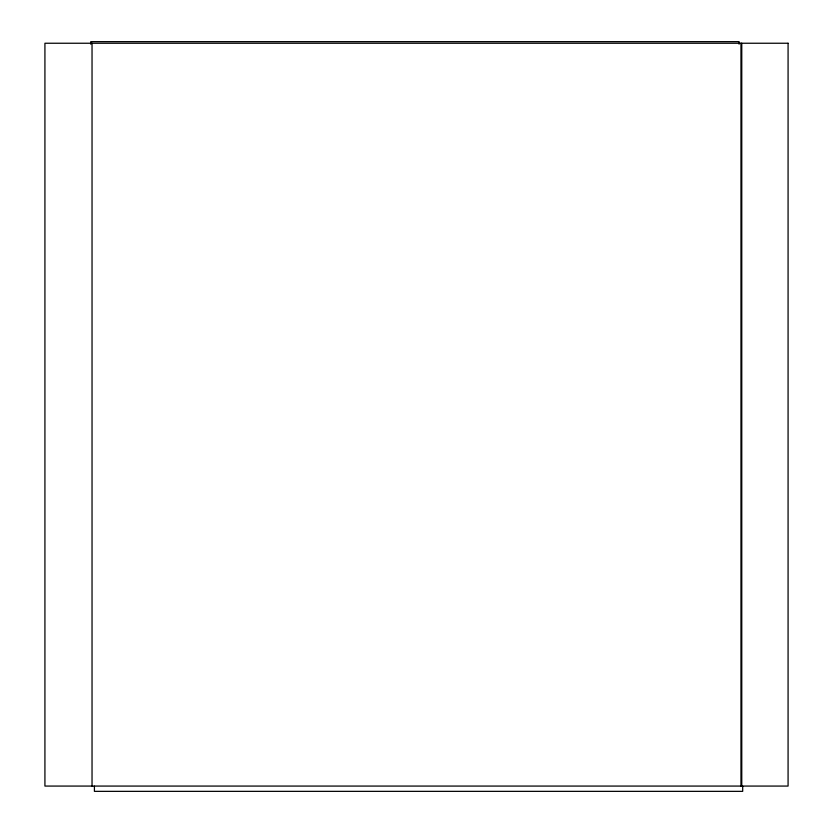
<?xml version="1.0" encoding="UTF-8"?>
<svg xmlns="http://www.w3.org/2000/svg" width="833" height="833" viewBox="0 0 833 833"><rect width="100%" height="100%" fill="white"/><g stroke="black" fill="none" stroke-linecap="round" stroke-linejoin="round"><path stroke-width="1.25" d="M742.692 786.196L742.692 791.35L94.41 791.35L94.41 786.196M741.766 43.243L741.766 786.071M740.964 43.243L740.964 786.071M739.079 44.201L739.079 41.65L90.787 41.65L90.787 44.201M92.036 43.243L92.036 786.071M788.08 43.243L44.92 43.243L44.92 786.071L788.08 786.071L788.08 43.243"/></g></svg>
